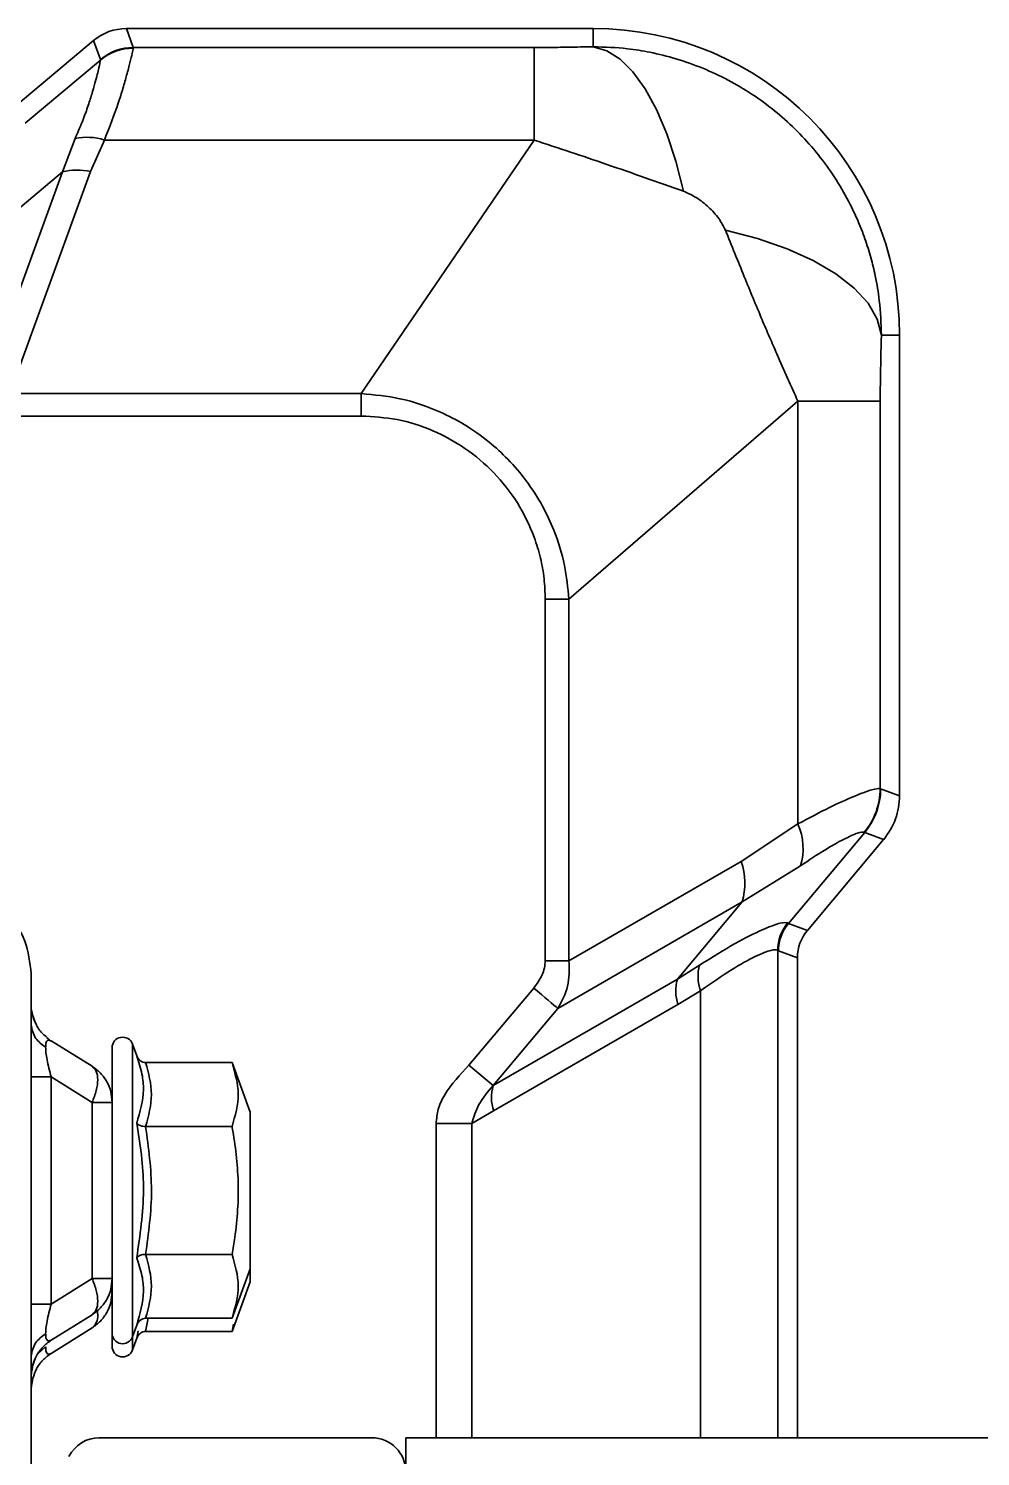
# Model space of a CAD drawing. Header units: millimetres. Extents: x 0 to 420, y 0 to 297.
# Drawn here: x 287.154 to 287.713, y 151.134 to 151.972 of the extents above; entities that cross this region are included whole.
import ezdxf

# ---------------------------------------------------------------- set-up
doc = ezdxf.new("R2010")
doc.units = ezdxf.units.MM

msp = doc.modelspace()

# ---------------------------------------------------------------- linework, layer by layer
at = {"color": 7, "linetype": 'Continuous', "lineweight": 35}
for p, q in [((287.2157, 151.96102), (287.21164, 151.97216)), ((287.48574, 151.97216), (287.21164, 151.97216)), ((287.48574, 151.9615), (287.48574, 151.97216)), ((287.19239, 151.96515), (287.14811, 151.928)), ((287.19239, 151.96515), (287.19644, 151.95401)), ((287.2157, 151.96102), (287.21569, 151.96062)), ((287.2157, 151.96102), (287.45112, 151.96102)), ((287.45112, 151.90671), (287.45112, 151.96102)), ((287.19643, 151.95368), (287.15226, 151.91662)), ((287.19644, 151.95401), (287.19643, 151.95368)), ((287.17409, 151.88801), (287.18148, 151.90751)), ((287.19875, 151.90671), (287.19057, 151.88814)), ((287.45112, 151.90671), (287.19875, 151.90671)), ((287.3496, 151.75781), (287.45112, 151.90671)), ((287.12568, 151.75503), (287.17409, 151.88801)), ((287.17409, 151.88801), (287.1354, 151.85555)), ((287.19057, 151.88814), (287.14313, 151.75781)), ((287.65505, 151.79216), (287.66574, 151.79216)), ((287.66574, 151.52169), (287.66574, 151.79216)), ((287.3496, 151.75781), (287.14313, 151.75781)), ((287.3496, 151.74463), (287.3496, 151.75781)), ((287.47156, 151.63718), (287.60605, 151.75329)), ((287.60605, 151.50506), (287.60605, 151.75329)), ((287.65435, 151.75329), (287.65435, 151.52589)), ((287.3496, 151.74463), (287.14313, 151.74463)), ((287.45763, 151.63718), (287.47156, 151.63718)), ((287.45763, 151.42467), (287.45763, 151.63718)), ((287.47156, 151.42467), (287.47156, 151.63718)), ((287.65459, 151.52575), (287.65435, 151.52589)), ((287.65459, 151.52575), (287.66574, 151.52169)), ((287.57276, 151.4831), (287.60605, 151.50506)), ((287.60043, 151.44667), (287.64525, 151.50008)), ((287.61158, 151.44261), (287.65639, 151.49602)), ((287.64525, 151.50008), (287.64498, 151.50023)), ((287.64525, 151.50008), (287.65639, 151.49602)), ((287.47156, 151.42467), (287.57276, 151.4831)), ((287.57327, 151.45928), (287.60753, 151.48043)), ((287.46506, 151.3968), (287.57327, 151.45928)), ((287.53523, 151.41395), (287.57327, 151.45928)), ((287.60001, 151.44695), (287.60043, 151.44667)), ((287.60043, 151.44667), (287.61158, 151.44261)), ((287.59459, 151.43062), (287.59415, 151.43092)), ((287.59415, 151.14466), (287.59415, 151.43092)), ((287.59459, 151.43062), (287.60574, 151.42656)), ((287.45763, 151.42467), (287.47156, 151.42467)), ((287.53523, 151.41395), (287.54831, 151.4222)), ((287.60574, 151.42656), (287.60574, 151.14466)), ((287.15574, 151.41716), (287.15574, 150.84716)), ((287.42702, 151.35147), (287.53523, 151.41395)), ((287.41283, 151.36338), (287.45087, 151.40871)), ((287.54886, 151.40712), (287.53556, 151.39906)), ((287.54886, 151.14466), (287.54886, 151.40712)), ((287.15724, 151.38983), (287.15592, 151.39603)), ((287.42702, 151.35147), (287.46506, 151.3968)), ((287.53556, 151.39906), (287.42734, 151.33658)), ((287.15822, 151.38813), (287.15643, 151.39298)), ((287.16674, 151.37817), (287.16498, 151.37959)), ((287.16697, 151.3778), (287.16749, 151.37779)), ((287.16749, 151.37779), (287.19149, 151.3628)), ((287.20324, 151.34255), (287.20324, 151.37369)), ((287.21772, 151.36899), (287.21524, 151.3758)), ((287.21524, 151.20395), (287.21524, 151.3758)), ((287.22293, 151.36493), (287.27366, 151.36493)), ((287.28424, 151.33588), (287.27366, 151.36493)), ((287.41283, 151.36338), (287.42702, 151.35147)), ((287.16749, 151.35659), (287.16749, 151.22312)), ((287.16749, 151.35659), (287.19149, 151.3416)), ((287.19149, 151.23812), (287.19149, 151.3416)), ((287.19149, 151.3416), (287.20324, 151.3416)), ((287.20324, 151.23812), (287.20324, 151.3416)), ((287.42734, 151.33658), (287.41447, 151.32915)), ((287.28424, 151.33588), (287.28424, 151.24388)), ((287.39357, 151.32915), (287.41447, 151.32915)), ((287.39357, 151.14466), (287.39357, 151.32915)), ((287.41447, 151.14466), (287.41447, 151.32915)), ((287.22293, 151.3274), (287.27366, 151.3274)), ((287.22293, 151.25235), (287.27366, 151.25235)), ((287.16749, 151.22312), (287.19149, 151.23812)), ((287.19149, 151.23812), (287.20324, 151.23812)), ((287.20324, 151.20606), (287.20324, 151.23812)), ((287.27366, 151.21482), (287.28424, 151.24388)), ((287.27366, 151.2071), (287.28424, 151.23616)), ((287.28424, 151.24388), (287.28424, 151.23616)), ((287.20217, 151.2304), (287.20324, 151.2304)), ((287.16749, 151.20192), (287.19149, 151.21692)), ((287.21524, 151.20395), (287.21772, 151.21076)), ((287.22293, 151.21482), (287.27366, 151.21482)), ((287.22434, 151.21482), (287.22293, 151.2071)), ((287.27449, 151.21142), (287.27366, 151.2071)), ((287.16749, 151.1942), (287.19149, 151.2092)), ((287.20324, 151.19834), (287.20324, 151.20606)), ((287.21524, 151.19623), (287.21524, 151.20395)), ((287.21524, 151.19623), (287.21772, 151.20304)), ((287.21772, 151.20304), (287.21857, 151.20736)), ((287.22293, 151.2071), (287.27366, 151.2071)), ((287.15966, 151.19391), (287.16419, 151.19802)), ((287.15635, 151.18771), (287.15574, 151.18077)), ((287.15592, 151.18368), (287.15724, 151.18988)), ((287.15612, 151.18367), (287.15641, 151.186)), ((287.15643, 151.18673), (287.15822, 151.19158)), ((287.15635, 151.17999), (287.15574, 151.17305)), ((287.15592, 151.17596), (287.15685, 151.18032)), ((287.15612, 151.17595), (287.15641, 151.17828)), ((287.15643, 151.17902), (287.15665, 151.1796)), ((287.35574, 151.14466), (287.19574, 151.14466)), ((291.97574, 151.14466), (287.37574, 151.14466)), ((287.37574, 151.12466), (287.37574, 151.14466))]:
    msp.add_line(p, q, dxfattribs=at)
at = {"color": 7, "linetype": 'Continuous', "lineweight": 35, "flags": 128}
for points in [[(287.53886, 151.87663), (287.53434, 151.89424), (287.52902, 151.9103), (287.52297, 151.92455), (287.5163, 151.93675), (287.50912, 151.94669), (287.50155, 151.9542), (287.49371, 151.95916), (287.48574, 151.9615)], [(287.56344, 151.85381), (287.58235, 151.84883), (287.59967, 151.84282), (287.61508, 151.83588), (287.62829, 151.82813), (287.63907, 151.81973), (287.64721, 151.81083), (287.65257, 151.80158), (287.65505, 151.79216)], [(287.45087, 151.40871), (287.45313, 151.40682), (287.45534, 151.40496), (287.45745, 151.40319), (287.45942, 151.40154), (287.4612, 151.40004), (287.46276, 151.39874), (287.46406, 151.39765), (287.46506, 151.3968)]]:
    msp.add_lwpolyline(points, dxfattribs=at)
at = {"color": 7, "linetype": 'Continuous', "lineweight": 35}
for centre, radius, start, end in [((287.48574, 151.79216), 0.18, 360, 90), ((287.21562, 151.93062), 0.03, 89.85901, 129.74994), ((287.21573, 151.93097), 0.03004, 90.05864, 129.94136), ((287.18863, 151.87527), 0.03303, 72.15722, 102.50189), ((287.18261, 151.85271), 0.03632, 77.33678, 103.57014), ((287.61429, 151.52598), 0.04006, 320.00758, 359.87308), ((287.61454, 151.52579), 0.04006, 320.05864, 359.94136), ((287.5737, 151.49075), 0.03537, 343.03769, 23.86274), ((287.53472, 151.47036), 0.04011, 343.96572, 18.51635), ((287.61918, 151.43085), 0.02503, 139.96787, 179.83387), ((287.61963, 151.4306), 0.02504, 140.05864, 179.94136), ((287.5714, 151.41549), 0.02404, 163.79931, 200.3661), ((287.55933, 151.40702), 0.02507, 163.96574, 198.51637), ((287.20943, 151.37369), 0.00619, 20, 180), ((287.45112, 151.34455), 0.02507, 163.96574, 198.51636), ((287.20943, 151.20606), 0.00619, 180, 340), ((287.20943, 151.19834), 0.00619, 180, 340), ((287.19574, 151.12466), 0.02, 90, 153.149), ((287.35574, 151.12466), 0.02, 0, 90)]:
    msp.add_arc(centre, radius, start, end, dxfattribs=at)
for centre, major_axis, start_param, end_param in [((287.21167, 151.94211), (0.01028, -0.02823), 2.793026, 3.49016), ((287.62569, 151.52173), (0.03765, -0.0137), 5.934618, 6.631752), ((287.63077, 151.42654), (0.02353, -0.00856), 2.793026, 3.49016)]:
    msp.add_ellipse(centre, major_axis=major_axis, ratio=0.998448, start_param=start_param, end_param=end_param, dxfattribs=at)
for points, knots in [([(287.21569, 151.96062), (287.2155, 151.95976), (287.21514, 151.95809), (287.21382, 151.95251), (287.21202, 151.94546), (287.2097, 151.93732), (287.20602, 151.92537), (287.20169, 151.91426), (287.19875, 151.90671)], [0, 0, 0, 0, 0.166395, 0.326802, 0.479925, 0.610174, 0.735331, 1, 1, 1, 1]), ([(287.45112, 151.96102), (287.45383, 151.96103), (287.46055, 151.96106), (287.47219, 151.96122), (287.48083, 151.9614), (287.48574, 151.9615)], [0, 0, 0, 0, 0.226599, 0.561025, 1, 1, 1, 1]), ([(287.48574, 151.9615), (287.49252, 151.96128), (287.50371, 151.96091), (287.51994, 151.95824), (287.53477, 151.95457), (287.55532, 151.9473), (287.57962, 151.93444), (287.60506, 151.91389), (287.62615, 151.88883), (287.63868, 151.8662), (287.6455, 151.84881), (287.64895, 151.83788), (287.65187, 151.82583), (287.65445, 151.81063), (287.65483, 151.79896), (287.65505, 151.79216)], [0, 0, 0, 0, 0.076443, 0.126237, 0.185346, 0.248673, 0.371897, 0.493418, 0.615548, 0.739261, 0.783292, 0.826338, 0.868398, 0.923222, 1, 1, 1, 1]), ([(287.18148, 151.90751), (287.18291, 151.91077), (287.18577, 151.91733), (287.18892, 151.92601), (287.19141, 151.93371), (287.19378, 151.94206), (287.19571, 151.95007), (287.19619, 151.95246), (287.19643, 151.95368)], [0, 0, 0, 0, 0.1289949, 0.2604651, 0.3866644, 0.5150401, 0.7527723, 1, 1, 1, 1]), ([(287.53886, 151.87663), (287.52383, 151.88194), (287.49458, 151.89229), (287.46534, 151.90199), (287.45112, 151.90671)], [0, 0, 0, 0, 0.513929, 1, 1, 1, 1]), ([(287.56344, 151.85381), (287.56224, 151.85612), (287.55968, 151.86106), (287.55364, 151.86746), (287.54669, 151.87309), (287.54138, 151.87549), (287.53886, 151.87663)], [0, 0, 0, 0, 0.228464, 0.490672, 0.757738, 1, 1, 1, 1]), ([(287.60605, 151.75329), (287.60404, 151.75777), (287.59999, 151.76683), (287.59433, 151.77954), (287.58931, 151.79105), (287.58284, 151.80616), (287.57414, 151.82735), (287.56711, 151.84472), (287.56344, 151.85381)], [0, 0, 0, 0, 0.140816, 0.284488, 0.382285, 0.482496, 0.729213, 1, 1, 1, 1]), ([(287.65505, 151.79216), (287.65484, 151.78321), (287.65457, 151.77203), (287.6544, 151.75922), (287.65436, 151.75532), (287.65435, 151.75383), (287.65435, 151.75329)], [0, 0, 0, 0, 0.712288, 0.891315, 0.960245, 1, 1, 1, 1]), ([(287.47156, 151.63718), (287.47091, 151.64378), (287.46954, 151.65759), (287.46378, 151.67587), (287.456, 151.69245), (287.44699, 151.70648), (287.43629, 151.71901), (287.42413, 151.7302), (287.41085, 151.73953), (287.39349, 151.74855), (287.3732, 151.75556), (287.35722, 151.75709), (287.3496, 151.75781)], [0, 0, 0, 0, 0.105818, 0.221247, 0.303726, 0.397637, 0.486458, 0.56599, 0.660847, 0.744444, 0.877991, 1, 1, 1, 1]), ([(287.60605, 151.75329), (287.61277, 151.75329), (287.62633, 151.75329), (287.64101, 151.75329), (287.6512, 151.75329), (287.65331, 151.75329), (287.65435, 151.75329)], [0, 0, 0, 0, 0.247804, 0.5, 0.752196, 1, 1, 1, 1]), ([(287.65414, 151.75329), (287.65416, 151.75335), (287.6542, 151.7535), (287.65428, 151.7542), (287.65433, 151.75494), (287.65436, 151.75547)], [0, 0, 0, 0, 0.207126, 0.438229, 1, 1, 1, 1]), ([(287.45763, 151.63718), (287.45749, 151.64116), (287.45721, 151.64925), (287.45501, 151.66142), (287.45041, 151.67659), (287.44192, 151.694), (287.42799, 151.71169), (287.41107, 151.72614), (287.39172, 151.73667), (287.37101, 151.74337), (287.35665, 151.74422), (287.3496, 151.74463)], [0, 0, 0, 0, 0.070722, 0.143758, 0.21913, 0.352151, 0.485358, 0.616819, 0.745052, 0.874872, 1, 1, 1, 1]), ([(287.60605, 151.50506), (287.61246, 151.50849), (287.62503, 151.51522), (287.63989, 151.52182), (287.65085, 151.52589), (287.65318, 151.52589), (287.65435, 151.52589)], [0, 0, 0, 0, 0.245129, 0.480308, 0.739086, 1, 1, 1, 1]), ([(287.64498, 151.50023), (287.64402, 151.50028), (287.64216, 151.50038), (287.63359, 151.49654), (287.62215, 151.49027), (287.61247, 151.48375), (287.60753, 151.48043)], [0, 0, 0, 0, 0.267138, 0.52122, 0.755952, 1, 1, 1, 1]), ([(287.54831, 151.4222), (287.55553, 151.42673), (287.5696, 151.43555), (287.58579, 151.44343), (287.59673, 151.44754), (287.59895, 151.44714), (287.60001, 151.44695)], [0, 0, 0, 0, 0.264309, 0.514931, 0.766931, 1, 1, 1, 1]), ([(287.59415, 151.43092), (287.59316, 151.43115), (287.59116, 151.43162), (287.5815, 151.42769), (287.5674, 151.42016), (287.55514, 151.41154), (287.54886, 151.40712)], [0, 0, 0, 0, 0.24021, 0.485805, 0.736712, 1, 1, 1, 1]), ([(287.45087, 151.40871), (287.45267, 151.41117), (287.45534, 151.41484), (287.45732, 151.42046), (287.45753, 151.4233), (287.45763, 151.42467)], [0, 0, 0, 0, 0.51551, 0.767405, 1, 1, 1, 1]), ([(287.46506, 151.3968), (287.46734, 151.40102), (287.47197, 151.40957), (287.4717, 151.41959), (287.47156, 151.42467)], [0, 0, 0, 0, 0.492397, 1, 1, 1, 1]), ([(287.15574, 151.38721), (287.15625, 151.38438), (287.15715, 151.37931), (287.16204, 151.3756), (287.16419, 151.37397)], [0, 0, 0, 0, 0.559996, 1, 1, 1, 1]), ([(287.1651, 151.37974), (287.16425, 151.3804), (287.16173, 151.38233), (287.15943, 151.38534), (287.15852, 151.38775), (287.15835, 151.38819)], [0, 0, 0, 0, 0.294463, 0.87052, 1, 1, 1, 1]), ([(287.16419, 151.37397), (287.16423, 151.37483), (287.16432, 151.37662), (287.16517, 151.37845), (287.16626, 151.37805), (287.16697, 151.3778)], [0, 0, 0, 0, 0.243902, 0.508229, 1, 1, 1, 1]), ([(287.16749, 151.35659), (287.16659, 151.35995), (287.1653, 151.36473), (287.16432, 151.37075), (287.16423, 151.37292), (287.16419, 151.37397)], [0, 0, 0, 0, 0.5516135, 0.7848249, 1, 1, 1, 1]), ([(287.21772, 151.32943), (287.21963, 151.33592), (287.22242, 151.34537), (287.22102, 151.35873), (287.21888, 151.36538), (287.21772, 151.36899)], [0, 0, 0, 0, 0.499729, 0.72853, 1, 1, 1, 1]), ([(287.22293, 151.36493), (287.22238, 151.36499), (287.22127, 151.36511), (287.21976, 151.366), (287.21853, 151.36729), (287.21794, 151.36839), (287.21772, 151.36898), (287.21772, 151.36899)], [0, 0, 0, 0, 0.23614, 0.471311, 0.732321, 0.993287, 1, 1, 1, 1]), ([(287.27366, 151.36493), (287.27547, 151.35879), (287.27915, 151.34628), (287.27552, 151.33377), (287.27366, 151.3274)], [0, 0, 0, 0, 0.491212, 1, 1, 1, 1]), ([(287.39357, 151.32915), (287.39383, 151.332), (287.39438, 151.33795), (287.40033, 151.35024), (287.40765, 151.35794), (287.41283, 151.36338)], [0, 0, 0, 0, 0.211639, 0.442849, 1, 1, 1, 1]), ([(287.41447, 151.32915), (287.41566, 151.33299), (287.41823, 151.3413), (287.42395, 151.34791), (287.42702, 151.35147)], [0, 0, 0, 0, 0.462726, 1, 1, 1, 1]), ([(287.21772, 151.25032), (287.21963, 151.26349), (287.22242, 151.28269), (287.22101, 151.30926), (287.21888, 151.32234), (287.21772, 151.32943)], [0, 0, 0, 0, 0.500435, 0.728855, 1, 1, 1, 1]), ([(287.21772, 151.32943), (287.21772, 151.32943), (287.21794, 151.32913), (287.21853, 151.32858), (287.21976, 151.32794), (287.22127, 151.32749), (287.22238, 151.32743), (287.22293, 151.3274)], [0, 0, 0, 0, 0.0067129, 0.2676791, 0.5286892, 0.7638601, 1, 1, 1, 1]), ([(287.22293, 151.3274), (287.22464, 151.31491), (287.22807, 151.28989), (287.22465, 151.26488), (287.22293, 151.25235)], [0, 0, 0, 0, 0.499238, 1, 1, 1, 1]), ([(287.27366, 151.3274), (287.27371, 151.32717), (287.27565, 151.31646), (287.27826, 151.29472), (287.27664, 151.26971), (287.27423, 151.25565), (287.27366, 151.25235)], [0, 0, 0, 0, 0.009604, 0.432631, 0.866873, 1, 1, 1, 1]), ([(287.21772, 151.25032), (287.21772, 151.25032), (287.21794, 151.25062), (287.21853, 151.25117), (287.21976, 151.25181), (287.22127, 151.25226), (287.22238, 151.25232), (287.22293, 151.25235)], [0, 0, 0, 0, 0.0067129, 0.2676791, 0.5286892, 0.7638601, 1, 1, 1, 1]), ([(287.21772, 151.21076), (287.21963, 151.21743), (287.22242, 151.22717), (287.22102, 151.24037), (287.21888, 151.24682), (287.21772, 151.25032)], [0, 0, 0, 0, 0.499729, 0.72853, 1, 1, 1, 1]), ([(287.27366, 151.25235), (287.27547, 151.2462), (287.27915, 151.2337), (287.27552, 151.22119), (287.27366, 151.21482)], [0, 0, 0, 0, 0.491212, 1, 1, 1, 1]), ([(287.16419, 151.20574), (287.16423, 151.20679), (287.16432, 151.20896), (287.1653, 151.21498), (287.16659, 151.21976), (287.16749, 151.22312)], [0, 0, 0, 0, 0.215184, 0.448387, 1, 1, 1, 1]), ([(287.19149, 151.2092), (287.1924, 151.21009), (287.19422, 151.21187), (287.19508, 151.21573), (287.19462, 151.21862), (287.19449, 151.21937)], [0, 0, 0, 0, 0.424733, 0.849466, 1, 1, 1, 1]), ([(287.21772, 151.21076), (287.21772, 151.21077), (287.21794, 151.21136), (287.21853, 151.21246), (287.21976, 151.21375), (287.22127, 151.21464), (287.22238, 151.21476), (287.22293, 151.21482)], [0, 0, 0, 0, 0.0067129, 0.2676791, 0.5286892, 0.7638601, 1, 1, 1, 1]), ([(287.15574, 151.1925), (287.15625, 151.19533), (287.15715, 151.2004), (287.16204, 151.20411), (287.16419, 151.20574)], [0, 0, 0, 0, 0.559996, 1, 1, 1, 1]), ([(287.16749, 151.20192), (287.16659, 151.20157), (287.1653, 151.20107), (287.16432, 151.20308), (287.16423, 151.20488), (287.16419, 151.20574)], [0, 0, 0, 0, 0.5516135, 0.7848249, 1, 1, 1, 1]), ([(287.22293, 151.2071), (287.22238, 151.20704), (287.22127, 151.20692), (287.21976, 151.20603), (287.21853, 151.20475), (287.21794, 151.20364), (287.21772, 151.20305), (287.21772, 151.20304)], [0, 0, 0, 0, 0.23614, 0.471311, 0.732321, 0.993287, 1, 1, 1, 1]), ([(287.15672, 151.18744), (287.15735, 151.18928), (287.15867, 151.19311), (287.16239, 151.19817), (287.16579, 151.20067), (287.16749, 151.20192)], [0, 0, 0, 0, 0.315477, 0.657739, 1, 1, 1, 1]), ([(287.15672, 151.17972), (287.15735, 151.18156), (287.15867, 151.18539), (287.16239, 151.19045), (287.16579, 151.19295), (287.16749, 151.1942)], [0, 0, 0, 0, 0.315477, 0.657739, 1, 1, 1, 1]), ([(287.16749, 151.1942), (287.16659, 151.19385), (287.1653, 151.19335), (287.16432, 151.19536), (287.16423, 151.19716), (287.16419, 151.19802)], [0, 0, 0, 0, 0.551614, 0.784825, 1, 1, 1, 1])]:
    msp.add_open_spline(points, degree=3, knots=knots, dxfattribs=at)
for points in [[(287.10574, 151.46716), (287.11229, 151.4664), (287.1254, 151.4649), (287.14192, 151.45334), (287.15349, 151.43681), (287.15499, 151.42371), (287.15574, 151.41716)], [(287.19149, 151.3416), (287.19242, 151.34396), (287.19429, 151.3487), (287.19505, 151.35505), (287.19429, 151.36016), (287.19242, 151.36192), (287.19149, 151.3628)], [(287.19149, 151.3628), (287.1932, 151.36155), (287.19661, 151.35905), (287.20031, 151.35383), (287.20278, 151.34793), (287.20309, 151.34371), (287.20324, 151.3416)], [(287.22293, 151.36493), (287.22464, 151.35868), (287.22807, 151.34617), (287.22464, 151.33366), (287.22293, 151.3274)], [(287.15574, 151.35659), (287.15589, 151.35659), (287.1562, 151.35659), (287.15867, 151.35659), (287.16237, 151.35659), (287.16578, 151.35659), (287.16749, 151.35659)], [(287.22293, 151.25235), (287.22464, 151.24609), (287.22807, 151.23358), (287.22464, 151.22107), (287.22293, 151.21482)], [(287.19149, 151.21692), (287.19242, 151.21779), (287.19429, 151.21955), (287.19505, 151.22467), (287.19429, 151.23101), (287.19242, 151.23575), (287.19149, 151.23812)], [(287.19149, 151.21692), (287.1932, 151.21816), (287.19661, 151.22066), (287.20031, 151.22588), (287.20278, 151.23179), (287.20309, 151.23601), (287.20324, 151.23812)], [(287.19149, 151.2092), (287.1932, 151.21044), (287.19661, 151.21294), (287.20031, 151.21816), (287.20278, 151.22407), (287.20309, 151.22829), (287.20324, 151.2304)], [(287.16749, 151.22312), (287.16578, 151.22312), (287.16237, 151.22312), (287.15867, 151.22312), (287.1562, 151.22312), (287.15589, 151.22312), (287.15574, 151.22312)]]:
    msp.add_open_spline(points, degree=3, dxfattribs=at)

doc.saveas('drawing.dxf')
